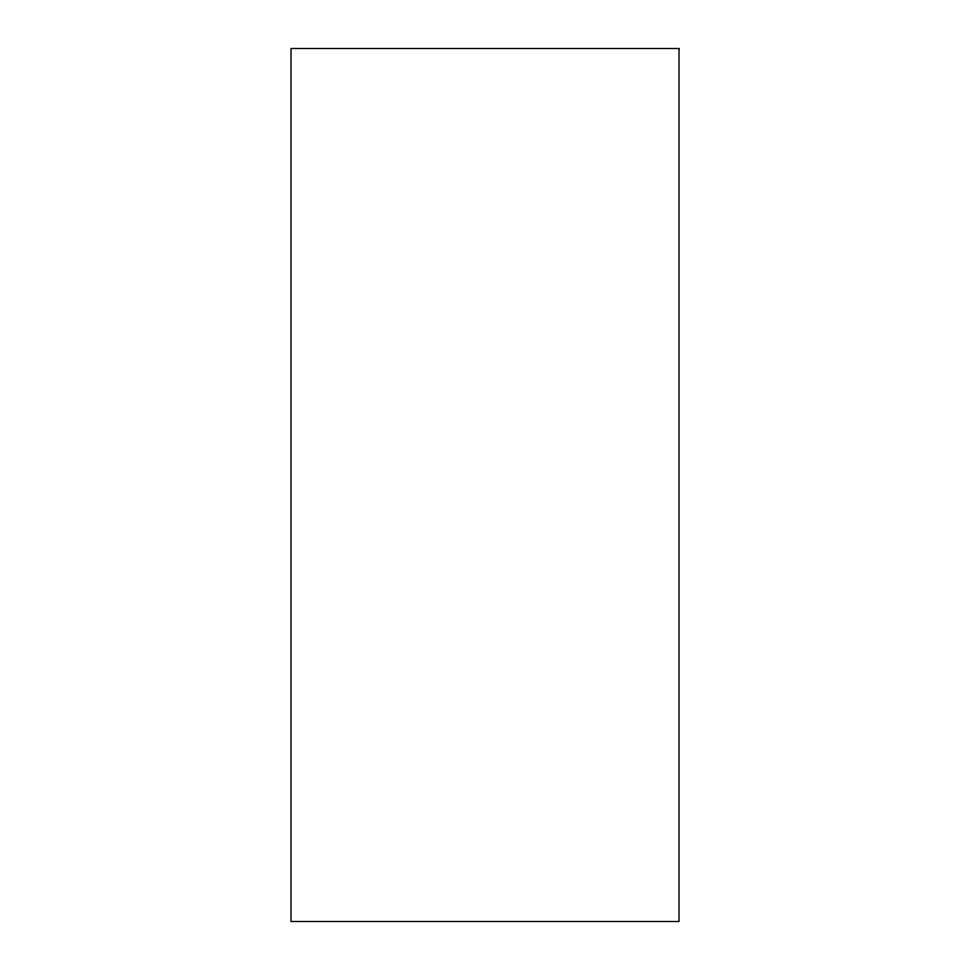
<?xml version="1.0" encoding="UTF-8"?>
<svg xmlns="http://www.w3.org/2000/svg" width="970" height="970" viewBox="0 0 970 970"><rect width="100%" height="100%" fill="white"/><g stroke="black" fill="none" stroke-linecap="round" stroke-linejoin="round"><path stroke-width="1.45" d="M679 48.5L291 48.5L291 921.5L679 921.5L679 48.5"/></g></svg>
